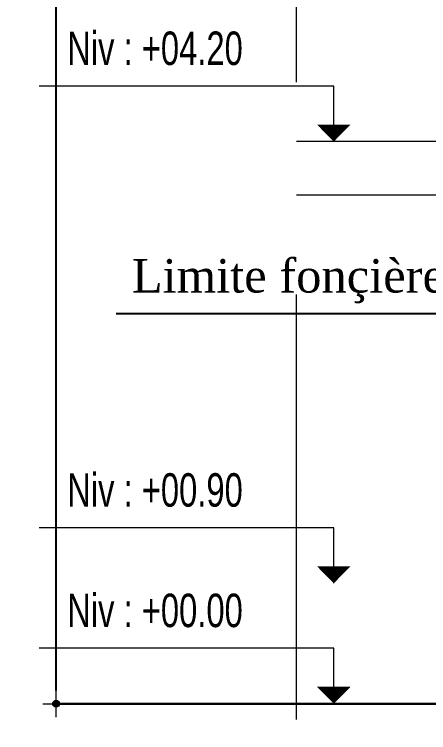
# Model space of a CAD drawing. Header units: metres. Extents: x 0 to 4415, y 1197 to 2590.
# Drawn here: x 1889.89 to 1892.99, y 1201.97 to 1207.34 of the extents above; entities that cross this region are included whole.
import ezdxf
from ezdxf.enums import TextEntityAlignment as Align

# ---------------------------------------------------------------- set-up
doc = ezdxf.new("R2010")
doc.units = ezdxf.units.M
doc.linetypes.add('CACHE2', pattern=[4.7625, 3.175, -1.5875])
doc.layers.get('DEFPOINTS').update_dxf_attribs({"lineweight": 5})
for name, color, linetype, lineweight in [('00-MUR', 7, 'Continuous', 30), ('00-Niveau', 2, 'Continuous', 9), ('AMENAGEMENT', 7, 'Continuous', 5), ('caché', 20, 'CACHE2', 13)]:
    doc.layers.add(name, color=color, linetype=linetype, lineweight=lineweight)
doc.styles.add('style1', font='romantic.ttf')
doc.styles.add('STYLE2', font='swissl.ttf', dxfattribs={"width": 0.7})
doc.styles.add('WALIDcotat', font='times.ttf')
doc.dimstyles.new('walid 100', dxfattribs={"dimscale": 0, "dimtxt": 0.25, "dimasz": 0.1, "dimexe": 1.25, "dimexo": 0.625, "dimgap": 0.02, "dimtad": 1, "dimdec": 0, "dimlfac": 100, "dimrnd": 5, "dimtxsty": 'WALIDcotat', "dimblk": 'COTE', "dimcen": 2.5, "dimse1": 1, "dimse2": 1, "dimclrd": 256, "dimclrt": 256, "dimadec": 0, "dimazin": 0, "dimtfac": 1, "dimtdec": 0, "dimtix": 1, "dimtmove": 2, "dimatfit": 3, "dimldrblk": 'COTE', "dimfxl": 1.25, "dimarcsym": 0})

# ---------------------------------------------------------------- blocks, each defined once
blk = doc.blocks.new('COTE')
at = {"ltscale": 0.05}
h = blk.add_hatch(color=256, dxfattribs=at)
edge = h.paths.add_edge_path()
edge.add_arc((0, 0), 0.25, 0, 360)
for p, q in [((0, -1), (0, 1)), ((1, 0), (-1, 0))]:
    blk.add_line(p, q)
blk.add_circle((0, 0), 0.25)
blk = doc.blocks.new('*D95')
at = {"layer": 'AMENAGEMENT', "lineweight": -2, "transparency": 16777216}
blk.add_line((1890.2052, 1202.2882), (1890.2052, 1213.4882), dxfattribs=at)
at = {"layer": 'DEFPOINTS', "color": 0, "transparency": 16777216}
for p in [(1890.2052, 1213.5882), (1892.0006, 1213.5882), (1890.9625, 1202.1882)]:
    blk.add_point(p, dxfattribs=at)
at = {"layer": 'AMENAGEMENT', "lineweight": -2, "transparency": 16777216, "xscale": 0.1, "yscale": 0.1, "zscale": 0.1}
for p, rotation in [((1890.2052, 1213.5882), 90), ((1890.2052, 1202.1882), 270)]:
    blk.add_blockref('COTE', p, dxfattribs=dict(at, rotation=rotation))
at = {"layer": 'AMENAGEMENT', "transparency": 16777216, "insert": (1890.058, 1207.8882), "char_height": 0.25, "attachment_point": 5, "rotation": 90, "style": 'WALIDcotat'}
blk.add_mtext('1140', dxfattribs=at)

msp = doc.modelspace()

# ---------------------------------------------------------------- linework, layer by layer
msp.add_line((1890.6532, 1205.1025), (1893.1052, 1205.1025))
at = {"layer": '00-MUR'}
msp.add_lwpolyline([(1893.2052, 1202.1882), (1890.2052, 1202.1882), (1893.2052, 1202.1882), (1893.2052, 1202.9882), (1896.1123, 1202.9882), (1896.1123, 1199.7382), (1908.0623, 1199.7382)], dxfattribs=at)
at = {"layer": '00-Niveau'}
for p, q in [((1892.2781, 1206.8025), (1890.0784, 1206.8025)), ((1892.2781, 1206.3882), (1892.2781, 1206.8025)), ((1892.2781, 1203.5025), (1890.0784, 1203.5025)), ((1892.2781, 1203.0882), (1892.2781, 1203.5025)), ((1892.2781, 1202.6025), (1890.0784, 1202.6025)), ((1892.2781, 1202.1882), (1892.2781, 1202.6025))]:
    msp.add_line(p, q, dxfattribs=at)
for points in [[(1892.2781, 1206.5146, 0.25, 0, 0), (1892.2781, 1206.3882, 0, 0, 0)], [(1892.2781, 1203.2146, 0.25, 0, 0), (1892.2781, 1203.0882, 0, 0, 0)], [(1892.2781, 1203.2146, 0.25, 0, 0), (1892.2781, 1203.0882, 0, 0, 0)], [(1892.2781, 1202.3146, 0.25, 0, 0), (1892.2781, 1202.1882, 0, 0, 0)]]:
    msp.add_lwpolyline(points, format="xyseb", dxfattribs=at)
at = {"layer": 'caché', "linetype": 'CACHE2'}
for p, q in [((1892.0006, 1202.0701), (1892.0006, 1214.7487)), ((1893.4247, 1206.3882), (1892.0006, 1206.3882)), ((1893.4247, 1205.9882), (1892.0006, 1205.9882))]:
    msp.add_line(p, q, dxfattribs=at)

# ---------------------------------------------------------------- texts
at = {"style": 'style1'}
msp.add_text('Limite fonçière ', height=0.25, dxfattribs=at).set_placement((1891.9867, 1205.5104), align=Align.TOP_CENTER)
at = {"layer": '00-Niveau', "style": 'STYLE2', "width": 0.7}
for s, p in [('Niv : +04.20', (1890.9435, 1207.2104)), ('Niv : +00.90', (1890.9435, 1203.9104)), ('Niv : +00.00', (1890.9435, 1203.0104))]:
    msp.add_text(s, height=0.25, dxfattribs=at).set_placement(p, align=Align.TOP_CENTER)

# ---------------------------------------------------------------- dimensions: what is measured, and where the dimension line sits
at = {"layer": 'AMENAGEMENT'}
dim = msp.add_linear_dim(base=(1890.2052, 1213.5882), p1=(1890.9625, 1202.1882), p2=(1892.0006, 1213.5882), angle=270, dimstyle='walid 100', override={"dimscale": 1, "dimfxl": 0}, dxfattribs=at)
dim.commit()
dim.dimension.update_dxf_attribs({"geometry": '*D95', "text_midpoint": (1890.058, 1207.8882)})

doc.saveas('drawing.dxf')
